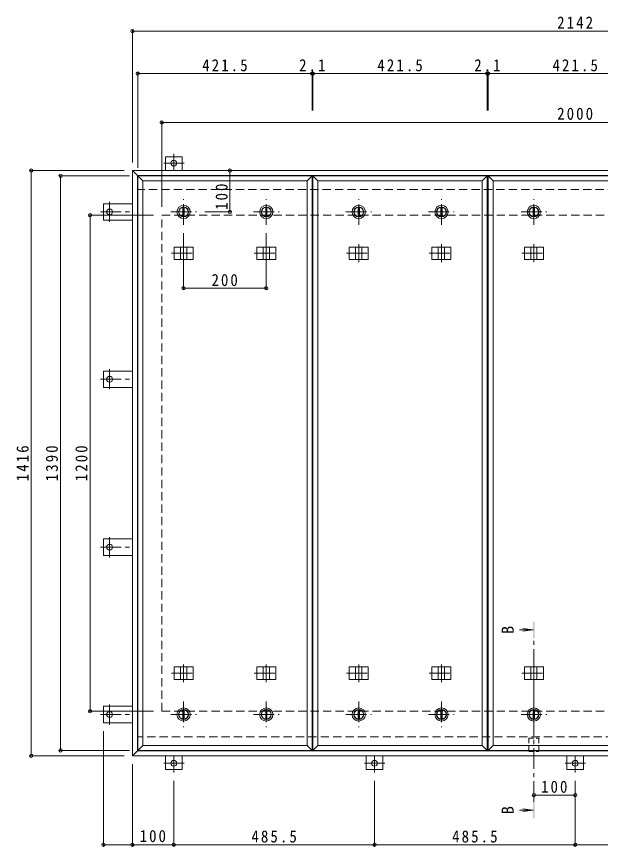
# Model space of a CAD drawing. Units: millimetres at full size, sheet at 1:10. Extents: x -2685 to 2799, y -1962 to 1857.
# Drawn here: x -2685 to -1273, y -360 to 1648 of the extents above; entities that cross this region are included whole.
import ezdxf
from ezdxf.enums import TextEntityAlignment as Align

# ---------------------------------------------------------------- set-up
doc = ezdxf.new("R2010")
doc.units = ezdxf.units.MM
doc.header["$LTSCALE"] = 10
doc.header["$PDMODE"] = 32
doc.header["$PDSIZE"] = 8
for name, pattern in [('CHAIN1', [8, 5, -1, 1, -1]), ('DASHED1', [1.8, 1.2, -0.6]), ('DASHED2', [3, 2, -1])]:
    doc.linetypes.add(name, pattern=pattern)
for name, color, linetype, lineweight in [('0-1_躯体', 2, 'DASHED2', 9), ('0-2_仕上', 4, 'Continuous', 9), ('0-3_建具', 4, 'Continuous', 9), ('0-5_寸法', 7, 'Continuous', 9), ('0-C', 2, 'Continuous', 9), ('0-E', 3, 'Continuous', 9), ('0-F', 7, 'Continuous', 9)]:
    doc.layers.add(name, color=color, linetype=linetype, lineweight=lineweight)
doc.styles.add('ＭＳ ゴシック', font='')
doc.styles.get('ＭＳ ゴシック').set_extended_font_data('MS Gothic')

msp = doc.modelspace()

# ---------------------------------------------------------------- linework, layer by layer
at = {"layer": '0-1_躯体'}
for p, q in [((-274.54, 1229.7), (-2392.54, 1229.7)), ((-2333.54, 1167.7), (-333.54, 1167.7)), ((-2333.54, -32.3), (-2333.54, 1167.7)), ((-2333.54, -32.3), (-333.54, -32.3)), ((-699.17, -94.3), (-2392.54, -94.3))]:
    msp.add_line(p, q, dxfattribs=at)
at = {"layer": '0-2_仕上'}
for p, q in [((-2391.54, -127.3), (-2391.54, 1262.7)), ((-2379.54, -115.3), (-2379.54, 1250.7)), ((-1982.04, -115.3), (-1982.04, 1250.7)), ((-1970.04, -127.3), (-1970.04, 1262.7)), ((-1967.92, -127.3), (-1967.92, 1262.7)), ((-1955.92, -115.3), (-1955.92, 1250.7)), ((-1558.42, -115.3), (-1558.42, 1250.7)), ((-1546.42, -127.3), (-1546.42, 1262.7)), ((-1544.29, -127.3), (-1544.29, 1262.7)), ((-1532.29, -115.3), (-1532.29, 1250.7)), ((-1435.54, 164.24), (-1468.31, 164.24)), ((-1435.54, 164.24), (-1460.33, 167.51)), ((-1435.54, 164.24), (-1460.33, 160.98)), ((-1435.54, -271.95), (-1468.31, -271.95)), ((-1435.54, -271.95), (-1460.33, -268.69)), ((-1435.54, -271.95), (-1460.33, -275.21))]:
    msp.add_line(p, q, dxfattribs=at)
at = {"layer": '0-2_仕上', "linetype": 'CHAIN1'}
msp.add_line((-1433.54, -251.95), (-1433.54, 144.24), dxfattribs=at)
at = {"layer": '0-2_仕上'}
for points in [[(-2379.54, 1250.7), (-2391.54, 1262.7), (-1970.04, 1262.7)], [(-2379.54, 1250.7), (-1982.04, 1250.7), (-1970.04, 1262.7)], [(-1955.92, 1250.7), (-1967.92, 1262.7), (-1546.42, 1262.7)], [(-1955.92, 1250.7), (-1558.42, 1250.7), (-1546.42, 1262.7)], [(-1532.29, 1250.7), (-1544.29, 1262.7), (-1122.79, 1262.7)], [(-1532.29, 1250.7), (-1134.79, 1250.7), (-1122.79, 1262.7)], [(-2379.54, -115.3), (-2391.54, -127.3), (-1970.04, -127.3)], [(-2379.54, -115.3), (-1982.04, -115.3), (-1970.04, -127.3)], [(-1955.92, -115.3), (-1967.92, -127.3), (-1546.42, -127.3)], [(-1955.92, -115.3), (-1558.42, -115.3), (-1546.42, -127.3)], [(-1532.29, -115.3), (-1544.29, -127.3), (-1122.79, -127.3)], [(-1532.29, -115.3), (-1134.79, -115.3), (-1122.79, -127.3)]]:
    msp.add_lwpolyline(points, dxfattribs=at)
for points in [[(-1431.54, 184.24), (-1435.54, 184.24), (-1431.54, 144.24), (-1435.54, 144.24)], [(-1435.54, -291.95), (-1431.54, -291.95), (-1435.54, -251.95), (-1431.54, -251.95)]]:
    msp.add_solid(points, dxfattribs=at)
at = {"layer": '0-3_建具', "color": 2}
for p, q in [((-2404.54, 1275.7), (-2392.54, 1263.7)), ((-262.54, 1275.7), (-2404.54, 1275.7)), ((-2404.54, -140.3), (-2404.54, 1275.7)), ((-274.54, 1263.7), (-2392.54, 1263.7)), ((-2392.54, -128.3), (-2392.54, 1263.7)), ((-2404.54, -140.3), (-2392.54, -128.3)), ((-262.54, -140.3), (-2404.54, -140.3)), ((-274.54, -128.3), (-2392.54, -128.3))]:
    msp.add_line(p, q, dxfattribs=at)
at = {"layer": '0-3_建具'}
for p, q in [((-2303.88, 1090.7), (-2303.88, 1060.7)), ((-2303.88, 1090.7), (-2257.71, 1090.7)), ((-2288.29, 1090.7), (-2288.29, 1060.7)), ((-2273.29, 1090.7), (-2273.29, 1060.7)), ((-2257.71, 1090.7), (-2257.71, 1060.7)), ((-2103.88, 1090.7), (-2103.88, 1060.7)), ((-2103.88, 1090.7), (-2057.71, 1090.7)), ((-2088.29, 1090.7), (-2088.29, 1060.7)), ((-2073.29, 1090.7), (-2073.29, 1060.7)), ((-2057.71, 1090.7), (-2057.71, 1060.7)), ((-1880.26, 1090.7), (-1880.26, 1060.7)), ((-1880.26, 1090.7), (-1834.08, 1090.7)), ((-1864.67, 1090.7), (-1864.67, 1060.7)), ((-1849.67, 1090.7), (-1849.67, 1060.7)), ((-1834.08, 1090.7), (-1834.08, 1060.7)), ((-1680.26, 1090.7), (-1680.26, 1060.7)), ((-1680.26, 1090.7), (-1634.08, 1090.7)), ((-1664.67, 1090.7), (-1664.67, 1060.7)), ((-1649.67, 1090.7), (-1649.67, 1060.7)), ((-1634.08, 1090.7), (-1634.08, 1060.7)), ((-1456.63, 1090.7), (-1456.63, 1060.7)), ((-1456.63, 1090.7), (-1410.46, 1090.7)), ((-1441.04, 1090.7), (-1441.04, 1060.7)), ((-1426.04, 1090.7), (-1426.04, 1060.7)), ((-1410.46, 1090.7), (-1410.46, 1060.7)), ((-2303.88, 1060.7), (-2257.71, 1060.7)), ((-2103.88, 1060.7), (-2057.71, 1060.7)), ((-1880.26, 1060.7), (-1834.08, 1060.7)), ((-1680.26, 1060.7), (-1634.08, 1060.7)), ((-1456.63, 1060.7), (-1410.46, 1060.7)), ((-2303.88, 44.7), (-2303.88, 74.7)), ((-2303.88, 74.7), (-2257.71, 74.7)), ((-2288.29, 44.7), (-2288.29, 74.7)), ((-2273.29, 44.7), (-2273.29, 74.7)), ((-2257.71, 44.7), (-2257.71, 74.7)), ((-2103.88, 44.7), (-2103.88, 74.7)), ((-2103.88, 74.7), (-2057.71, 74.7)), ((-2088.29, 44.7), (-2088.29, 74.7)), ((-2073.29, 44.7), (-2073.29, 74.7)), ((-2057.71, 44.7), (-2057.71, 74.7)), ((-1880.26, 44.7), (-1880.26, 74.7)), ((-1880.26, 74.7), (-1834.08, 74.7)), ((-1864.67, 44.7), (-1864.67, 74.7)), ((-1849.67, 44.7), (-1849.67, 74.7)), ((-1834.08, 44.7), (-1834.08, 74.7)), ((-1680.26, 44.7), (-1680.26, 74.7)), ((-1680.26, 74.7), (-1634.08, 74.7)), ((-1664.67, 44.7), (-1664.67, 74.7)), ((-1649.67, 44.7), (-1649.67, 74.7)), ((-1634.08, 44.7), (-1634.08, 74.7)), ((-1456.63, 44.7), (-1456.63, 74.7)), ((-1456.63, 74.7), (-1410.46, 74.7)), ((-1441.04, 44.7), (-1441.04, 74.7)), ((-1426.04, 44.7), (-1426.04, 74.7)), ((-1410.46, 44.7), (-1410.46, 74.7)), ((-2303.88, 44.7), (-2257.71, 44.7)), ((-2103.88, 44.7), (-2057.71, 44.7)), ((-1880.26, 44.7), (-1834.08, 44.7)), ((-1680.26, 44.7), (-1634.08, 44.7)), ((-1456.63, 44.7), (-1410.46, 44.7))]:
    msp.add_line(p, q, dxfattribs=at)
at = {"layer": '0-3_建具', "linetype": 'CHAIN1'}
for p, q in [((-2280.79, 1097.82), (-2280.79, 1054.58)), ((-2080.79, 1097.82), (-2080.79, 1054.58)), ((-1857.17, 1097.82), (-1857.17, 1054.58)), ((-1657.17, 1097.82), (-1657.17, 1054.58)), ((-1433.54, 1097.82), (-1433.54, 1054.58)), ((-2310.2, 1075.7), (-2251.38, 1075.7)), ((-2110.2, 1075.7), (-2051.38, 1075.7)), ((-1886.58, 1075.7), (-1827.76, 1075.7)), ((-1686.58, 1075.7), (-1627.76, 1075.7)), ((-1462.95, 1075.7), (-1404.13, 1075.7)), ((-2280.79, 37.59), (-2280.79, 80.82)), ((-2080.79, 37.59), (-2080.79, 80.82)), ((-1857.17, 37.59), (-1857.17, 80.82)), ((-1657.17, 37.59), (-1657.17, 80.82)), ((-1433.54, 37.59), (-1433.54, 80.82)), ((-2310.2, 59.7), (-2251.38, 59.7)), ((-2110.2, 59.7), (-2051.38, 59.7)), ((-1886.58, 59.7), (-1827.76, 59.7)), ((-1686.58, 59.7), (-1627.76, 59.7)), ((-1462.95, 59.7), (-1404.13, 59.7))]:
    msp.add_line(p, q, dxfattribs=at)
at = {"layer": '0-5_寸法', "linetype": 'DASHED1'}
for points in [[(-1445.84, -97.5), (-1421.24, -97.5), (-1421.24, -129.5)], [(-1445.84, -97.5), (-1445.84, -129.5), (-1421.24, -129.5)]]:
    msp.add_lwpolyline(points, dxfattribs=at)
at = {"layer": '0-C', "linetype": 'CHAIN1'}
for p, q in [((-2280.79, 1144.7), (-2280.79, 1206.7)), ((-2080.79, 1144.7), (-2080.79, 1206.7)), ((-1857.17, 1144.7), (-1857.17, 1206.7)), ((-1657.17, 1144.7), (-1657.17, 1206.7)), ((-1433.54, 1144.7), (-1433.54, 1206.7)), ((-2311.79, 1175.7), (-2249.79, 1175.7)), ((-2111.79, 1175.7), (-2049.79, 1175.7)), ((-1888.17, 1175.7), (-1826.17, 1175.7)), ((-1688.17, 1175.7), (-1626.17, 1175.7)), ((-1464.54, 1175.7), (-1402.54, 1175.7)), ((-2280.79, -9.3), (-2280.79, -71.3)), ((-2080.79, -9.3), (-2080.79, -71.3)), ((-1857.17, -9.3), (-1857.17, -71.3)), ((-1657.17, -9.3), (-1657.17, -71.3)), ((-1433.54, -9.3), (-1433.54, -71.3)), ((-2311.79, -40.3), (-2249.79, -40.3)), ((-2111.79, -40.3), (-2049.79, -40.3)), ((-1888.17, -40.3), (-1826.17, -40.3)), ((-1688.17, -40.3), (-1626.17, -40.3)), ((-1464.54, -40.3), (-1402.54, -40.3))]:
    msp.add_line(p, q, dxfattribs=at)
at = {"layer": '0-C'}
for p, q in [((-2282.29, 1187.1), (-2282.29, 1164.3)), ((-2279.29, 1187.1), (-2279.29, 1164.3)), ((-2082.29, 1187.1), (-2082.29, 1164.3)), ((-2079.29, 1187.1), (-2079.29, 1164.3)), ((-1858.67, 1187.1), (-1858.67, 1164.3)), ((-1855.67, 1187.1), (-1855.67, 1164.3)), ((-1658.67, 1187.1), (-1658.67, 1164.3)), ((-1655.67, 1187.1), (-1655.67, 1164.3)), ((-1435.04, 1187.1), (-1435.04, 1164.3)), ((-1432.04, 1187.1), (-1432.04, 1164.3)), ((-2282.29, -51.7), (-2282.29, -28.9)), ((-2279.29, -51.7), (-2279.29, -28.9)), ((-2082.29, -51.7), (-2082.29, -28.9)), ((-2079.29, -51.7), (-2079.29, -28.9)), ((-1858.67, -51.7), (-1858.67, -28.9)), ((-1855.67, -51.7), (-1855.67, -28.9)), ((-1658.67, -51.7), (-1658.67, -28.9)), ((-1655.67, -51.7), (-1655.67, -28.9)), ((-1435.04, -51.7), (-1435.04, -28.9)), ((-1432.04, -51.7), (-1432.04, -28.9))]:
    msp.add_line(p, q, dxfattribs=at)
for centre, radius in [((-2280.79, 1175.7), 16), ((-2280.79, 1175.7), 12), ((-2280.79, 1175.7), 11.5), ((-2080.79, 1175.7), 16), ((-2080.79, 1175.7), 12), ((-2080.79, 1175.7), 11.5), ((-1857.17, 1175.7), 16), ((-1857.17, 1175.7), 12), ((-1857.17, 1175.7), 11.5), ((-1657.17, 1175.7), 16), ((-1657.17, 1175.7), 12), ((-1657.17, 1175.7), 11.5), ((-1433.54, 1175.7), 16), ((-1433.54, 1175.7), 12), ((-1433.54, 1175.7), 11.5), ((-2280.79, -40.3), 16), ((-2280.79, -40.3), 12), ((-2280.79, -40.3), 11.5), ((-2080.79, -40.3), 16), ((-2080.79, -40.3), 12), ((-2080.79, -40.3), 11.5), ((-1857.17, -40.3), 16), ((-1857.17, -40.3), 12), ((-1857.17, -40.3), 11.5), ((-1657.17, -40.3), 16), ((-1657.17, -40.3), 12), ((-1657.17, -40.3), 11.5), ((-1433.54, -40.3), 16), ((-1433.54, -40.3), 12), ((-1433.54, -40.3), 11.5)]:
    msp.add_circle(centre, radius, dxfattribs=at)
at = {"layer": '0-E'}
for p, q in [((-2324.54, 1275.7), (-2324.54, 1308.9)), ((-2284.54, 1308.9), (-2324.54, 1308.9)), ((-2284.54, 1275.7), (-2284.54, 1308.9)), ((-2404.54, 1195.7), (-2474.74, 1195.7)), ((-2474.74, 1195.7), (-2474.74, 1155.7)), ((-2404.54, 1155.7), (-2474.74, 1155.7)), ((-2404.54, 790.7), (-2474.74, 790.7)), ((-2474.74, 790.7), (-2474.74, 750.7)), ((-2404.54, 750.7), (-2474.74, 750.7)), ((-2474.74, 344.7), (-2474.74, 384.7)), ((-2404.54, 384.7), (-2474.74, 384.7)), ((-2404.54, 344.7), (-2474.74, 344.7)), ((-2404.54, -20.3), (-2474.74, -20.3)), ((-2474.74, -60.3), (-2474.74, -20.3)), ((-2404.54, -60.3), (-2474.74, -60.3)), ((-2324.54, -140.3), (-2324.54, -173.5)), ((-2284.54, -140.3), (-2284.54, -173.5)), ((-1839.04, -140.3), (-1839.04, -173.5)), ((-1799.04, -140.3), (-1799.04, -173.5)), ((-1353.54, -140.3), (-1353.54, -173.5)), ((-1313.54, -140.3), (-1313.54, -173.5)), ((-2284.54, -173.5), (-2324.54, -173.5)), ((-1799.04, -173.5), (-1839.04, -173.5)), ((-1313.54, -173.5), (-1353.54, -173.5))]:
    msp.add_line(p, q, dxfattribs=at)
at = {"layer": '0-E', "linetype": 'CHAIN1'}
for p, q in [((-2304.54, 1316.06), (-2304.54, 1275.9)), ((-2279.7, 1293.9), (-2328.59, 1293.9)), ((-2459.74, 1200.54), (-2459.74, 1151.66)), ((-2481.9, 1175.7), (-2404.54, 1175.7)), ((-2459.74, 795.54), (-2459.74, 746.66)), ((-2481.9, 770.7), (-2404.54, 770.7)), ((-2459.74, 339.86), (-2459.74, 388.75)), ((-2481.9, 364.7), (-2404.54, 364.7)), ((-2459.74, -65.14), (-2459.74, -16.25)), ((-2481.9, -40.3), (-2404.54, -40.3)), ((-2304.54, -180.66), (-2304.54, -140.5)), ((-1819.04, -180.66), (-1819.04, -140.5)), ((-1333.54, -180.66), (-1333.54, -140.5)), ((-2279.7, -158.5), (-2328.59, -158.5)), ((-1794.2, -158.5), (-1843.09, -158.5)), ((-1308.7, -158.5), (-1357.59, -158.5))]:
    msp.add_line(p, q, dxfattribs=at)
at = {"layer": '0-E'}
for centre in [(-2304.54, 1293.9), (-2459.74, 1175.7), (-2459.74, 770.7), (-2459.74, 364.7), (-2459.74, -40.3), (-2304.54, -158.5), (-1819.04, -158.5), (-1333.54, -158.5)]:
    msp.add_circle(centre, 7, dxfattribs=at)
at = {"layer": '0-F'}
for p, q in [((-2404.54, 1616.41), (-2404.54, 1295.7)), ((-2404.54, 1613.41), (-262.54, 1613.41)), ((-2391.54, 1513.62), (-2391.54, 1282.7)), ((-2391.54, 1510.62), (-1970.04, 1510.62)), ((-1970.04, 1513.62), (-1970.04, 1421.31)), ((-1970.04, 1510.62), (-1967.92, 1510.62)), ((-1967.92, 1513.62), (-1967.92, 1421.31)), ((-1967.92, 1510.62), (-1546.42, 1510.62)), ((-1546.42, 1513.62), (-1546.42, 1421.31)), ((-1546.42, 1510.62), (-1544.29, 1510.62)), ((-1544.29, 1513.62), (-1544.29, 1421.31)), ((-1544.29, 1510.62), (-1122.79, 1510.62)), ((-2333.54, 1395.42), (-2333.54, 1187.7)), ((-2333.54, 1392.42), (-333.54, 1392.42)), ((-2652.28, 1275.7), (-2424.54, 1275.7)), ((-2649.28, 1275.7), (-2649.28, -140.3)), ((-2168.91, 1275.7), (-2168.91, 1175.7)), ((-2581.48, 1262.7), (-2411.54, 1262.7)), ((-2578.48, -127.3), (-2578.48, 1262.7)), ((-2509.97, 1167.7), (-2353.54, 1167.7)), ((-2506.97, -32.3), (-2506.97, 1167.7)), ((-2165.91, 1175.7), (-2229.79, 1175.7)), ((-2280.79, 987.95), (-2280.79, 1124.7)), ((-2080.79, 987.95), (-2080.79, 1124.7)), ((-2280.79, 990.95), (-2080.79, 990.95)), ((-2509.97, -32.3), (-2353.54, -32.3)), ((-2474.74, -358.54), (-2474.74, -80.3)), ((-2652.28, -140.3), (-2424.54, -140.3)), ((-2581.48, -127.3), (-2411.54, -127.3)), ((-2404.54, -358.54), (-2404.54, -160.3)), ((-2304.54, -358.54), (-2304.54, -200.66)), ((-1819.04, -358.54), (-1819.04, -200.66)), ((-1333.54, -358.54), (-1333.54, -200.66)), ((-1333.54, -235.19), (-1433.54, -235.19)), ((-2474.74, -355.54), (-2404.54, -355.54)), ((-2404.54, -355.54), (-2304.54, -355.54)), ((-2304.54, -355.54), (-1819.04, -355.54)), ((-1819.04, -355.54), (-1333.54, -355.54)), ((-1333.54, -355.54), (-848.04, -355.54))]:
    msp.add_line(p, q, dxfattribs=at)
for p in [(-2404.54, 1613.41), (-2391.54, 1510.62), (-1970.04, 1510.62), (-1967.92, 1510.62), (-1546.42, 1510.62), (-1544.29, 1510.62), (-2333.54, 1392.42), (-2649.28, 1275.7), (-2578.48, 1262.7), (-2168.91, 1275.7), (-2506.97, 1167.7), (-2168.91, 1175.7), (-2280.79, 990.95), (-2080.79, 990.95), (-2506.97, -32.3), (-2649.28, -140.3), (-2578.48, -127.3), (-1433.54, -235.19), (-1333.54, -235.19), (-2474.74, -355.54), (-2404.54, -355.54), (-2304.54, -355.54), (-1819.04, -355.54), (-1333.54, -355.54)]:
    msp.add_point(p, dxfattribs=at)

# ---------------------------------------------------------------- texts
at = {"layer": '0-5_寸法', "color": 2, "style": 'ＭＳ ゴシック'}
for p in [(-1473.41, 154.24), (-1473.41, -281.95)]:
    msp.add_text('B', height=29.33, rotation=90, dxfattribs=at).set_placement(p, align=Align.BOTTOM_LEFT)
at = {"layer": '0-F', "color": 2, "char_height": 29.33, "attachment_point": 7, "style": 'ＭＳ ゴシック'}
for s, insert in [('\\T1.28;\\W0.9;2142', (-1377.29, 1619.41)), ('\\T1.28;\\W0.9;421.5', (-2235.79, 1515.62)), ('\\T1.27;\\W0.9;2.1', (-2001.48, 1515.62)), ('\\T1.28;\\W0.9;421.5', (-1812.17, 1515.62)), ('\\T1.27;\\W0.9;2.1', (-1577.86, 1515.62)), ('\\T1.28;\\W0.9;421.5', (-1388.54, 1515.62)), ('\\T1.28;\\W0.9;2000', (-1377.29, 1398.42)), ('\\T1.27;\\W0.9;200', (-2213.29, 995.95)), ('\\T1.27;\\W0.9;100', (-1416.04, -230.19)), ('\\T1.27;\\W0.9;100', (-2387.04, -349.54)), ('\\T1.28;\\W0.9;485.5', (-2116.79, -350.54)), ('\\T1.28;\\W0.9;485.5', (-1631.29, -350.54))]:
    msp.add_mtext(s, dxfattribs=dict(at, insert=insert))
at = {"layer": '0-F', "color": 2, "char_height": 29.33, "attachment_point": 7, "rotation": 90, "style": 'ＭＳ ゴシック'}
for s, insert in [('\\T1.27;\\W0.9;100', (-2173.91, 1180.78)), ('\\T1.28;\\W0.9;1416', (-2655.28, 523.95)), ('\\T1.28;\\W0.9;1390', (-2584.48, 523.95)), ('\\T1.28;\\W0.9;1200', (-2512.97, 523.95))]:
    msp.add_mtext(s, dxfattribs=dict(at, insert=insert))

doc.saveas('drawing.dxf')
